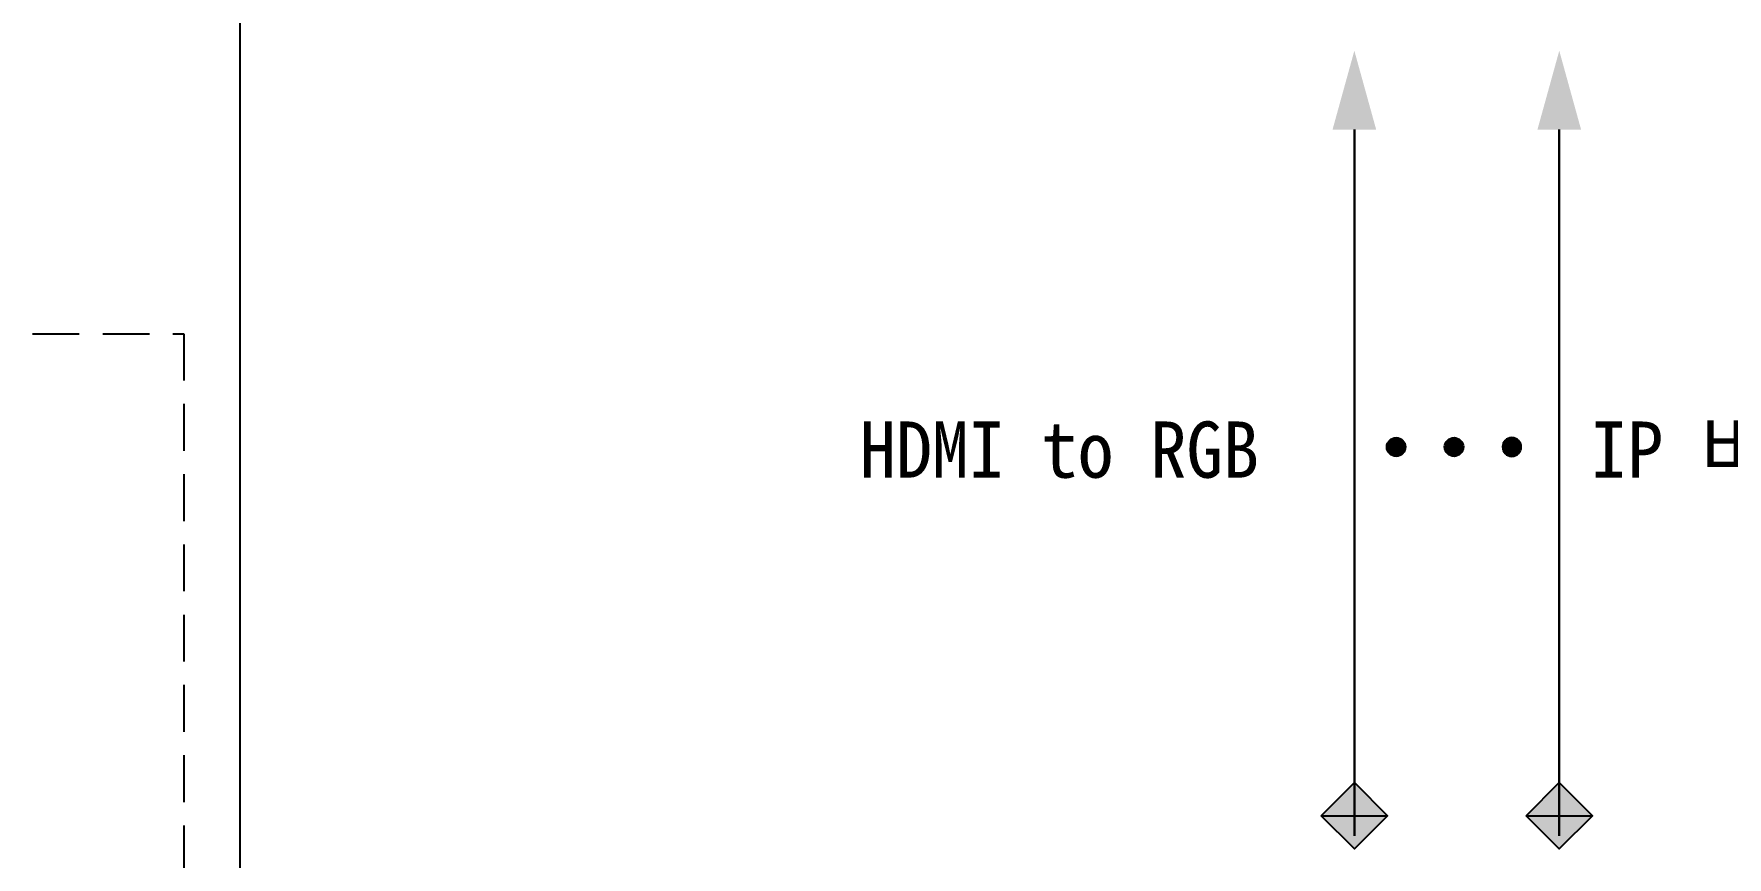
# Model space of a CAD drawing. Header units: millimetres. Extents: x 4 to 3929, y -454 to 587.
# Drawn here: x 1847.6 to 2028.4, y 280.1 to 368 of the extents above; entities that cross this region are included whole.
import ezdxf

# ---------------------------------------------------------------- set-up
doc = ezdxf.new("R2010")
doc.units = ezdxf.units.MM
doc.header["$LTSCALE"] = 10
doc.linetypes.add('A-DASHD01', pattern=[0.75, 0.5, -0.25])
for name, color, linetype in [('CZ-LIN1', 7, 'Continuous'), ('CZ-TABL-LIN1', 4, 'Continuous'), ('CZ-TEX2', 3, 'Continuous')]:
    doc.layers.add(name, color=color, linetype=linetype)
doc.styles.get("Standard").update_dxf_attribs({"font": 'GulimChe.ttf'})

# ---------------------------------------------------------------- blocks, each defined once
blk = doc.blocks.new('RE')
at = {"layer": 'CZ-LIN1'}
h = blk.add_hatch(color=256, dxfattribs=at)
h.dxf.hatch_style = 1
h.paths.add_polyline_path([(-3.54, 0), (0, 3.54), (3.54, 0), (0, -3.54)])
at = {"layer": 'CZ-LIN1', "flags": 128}
blk.add_lwpolyline([(-3.54, 0), (0, 3.54), (3.54, 0), (0, -3.54)], close=True, dxfattribs=at)
blk.add_lwpolyline([(-3.54, 0), (3.54, 0)], dxfattribs=at)
blk = doc.blocks.new('HA')
at = {"layer": 'CZ-LIN1'}
blk.add_solid([(-2.33, -8.42), (0, 0), (2.33, -8.42)], dxfattribs=at)
blk = doc.blocks.new('WO')
at = {"layer": 'CZ-LIN1'}
h = blk.add_hatch(color=256, dxfattribs=at)
h.dxf.hatch_style = 1
edge = h.paths.add_edge_path()
edge.add_arc((0, 0), 2.5, 0, 360)
blk.add_circle((0, 0), 2.5, dxfattribs=at)

msp = doc.modelspace()

# ---------------------------------------------------------------- linework, layer by layer
at = {"layer": 'CZ-LIN1'}
for p, q in [((1988.6, 357.8), (1988.6, 282.41)), ((2010.48, 282.41), (2010.48, 357.8))]:
    msp.add_line(p, q, dxfattribs=at)
at = {"layer": 'CZ-LIN1', "flags": 128}
for points in [[(1988.6, 282.41), (1988.6, 357.8)], [(2010.48, 357.8), (2010.48, 282.41)]]:
    msp.add_lwpolyline(points, dxfattribs=at)
at = {"layer": 'CZ-TABL-LIN1', "flags": 128}
msp.add_lwpolyline([(1869.64, 448.62), (2264.45, 448.62), (2264.45, 3.08), (1869.64, 3.08)], close=True, dxfattribs=at)
at = {"layer": 'CZ-TABL-LIN1', "linetype": 'A-DASHD01'}
msp.add_lwpolyline([(1689.95, -383.8), (1689.95, 336.01), (1863.62, 336.01), (1863.62, -383.8)], close=True, dxfattribs=at)

# ---------------------------------------------------------------- block references
at = {"layer": 'CZ-TABL-LIN1'}
for name, p in [('HA', (1988.6, 366.22)), ('HA', (2010.48, 366.22)), ('RE', (1988.6, 284.55)), ('RE', (2010.48, 284.55))]:
    msp.add_blockref(name, p, dxfattribs=at)
at = {"layer": 'CZ-TABL-LIN1', "yscale": 0.4, "zscale": 0.4}
for p, xscale in [((1993.06, 323.92), 0.4), ((1999.24, 323.92), 0.4), ((2005.42, 323.92), -0.4)]:
    msp.add_blockref('WO', p, dxfattribs=dict(at, xscale=xscale))

# ---------------------------------------------------------------- texts
at = {"layer": 'CZ-TEX2'}
for s, p in [('IP 비디오 Wall 서버', (2013.84, 320.64)), ('HDMI to RGB', (1935.77, 320.64))]:
    msp.add_text(s, height=6, dxfattribs=at).set_placement(p)

doc.saveas('drawing.dxf')
